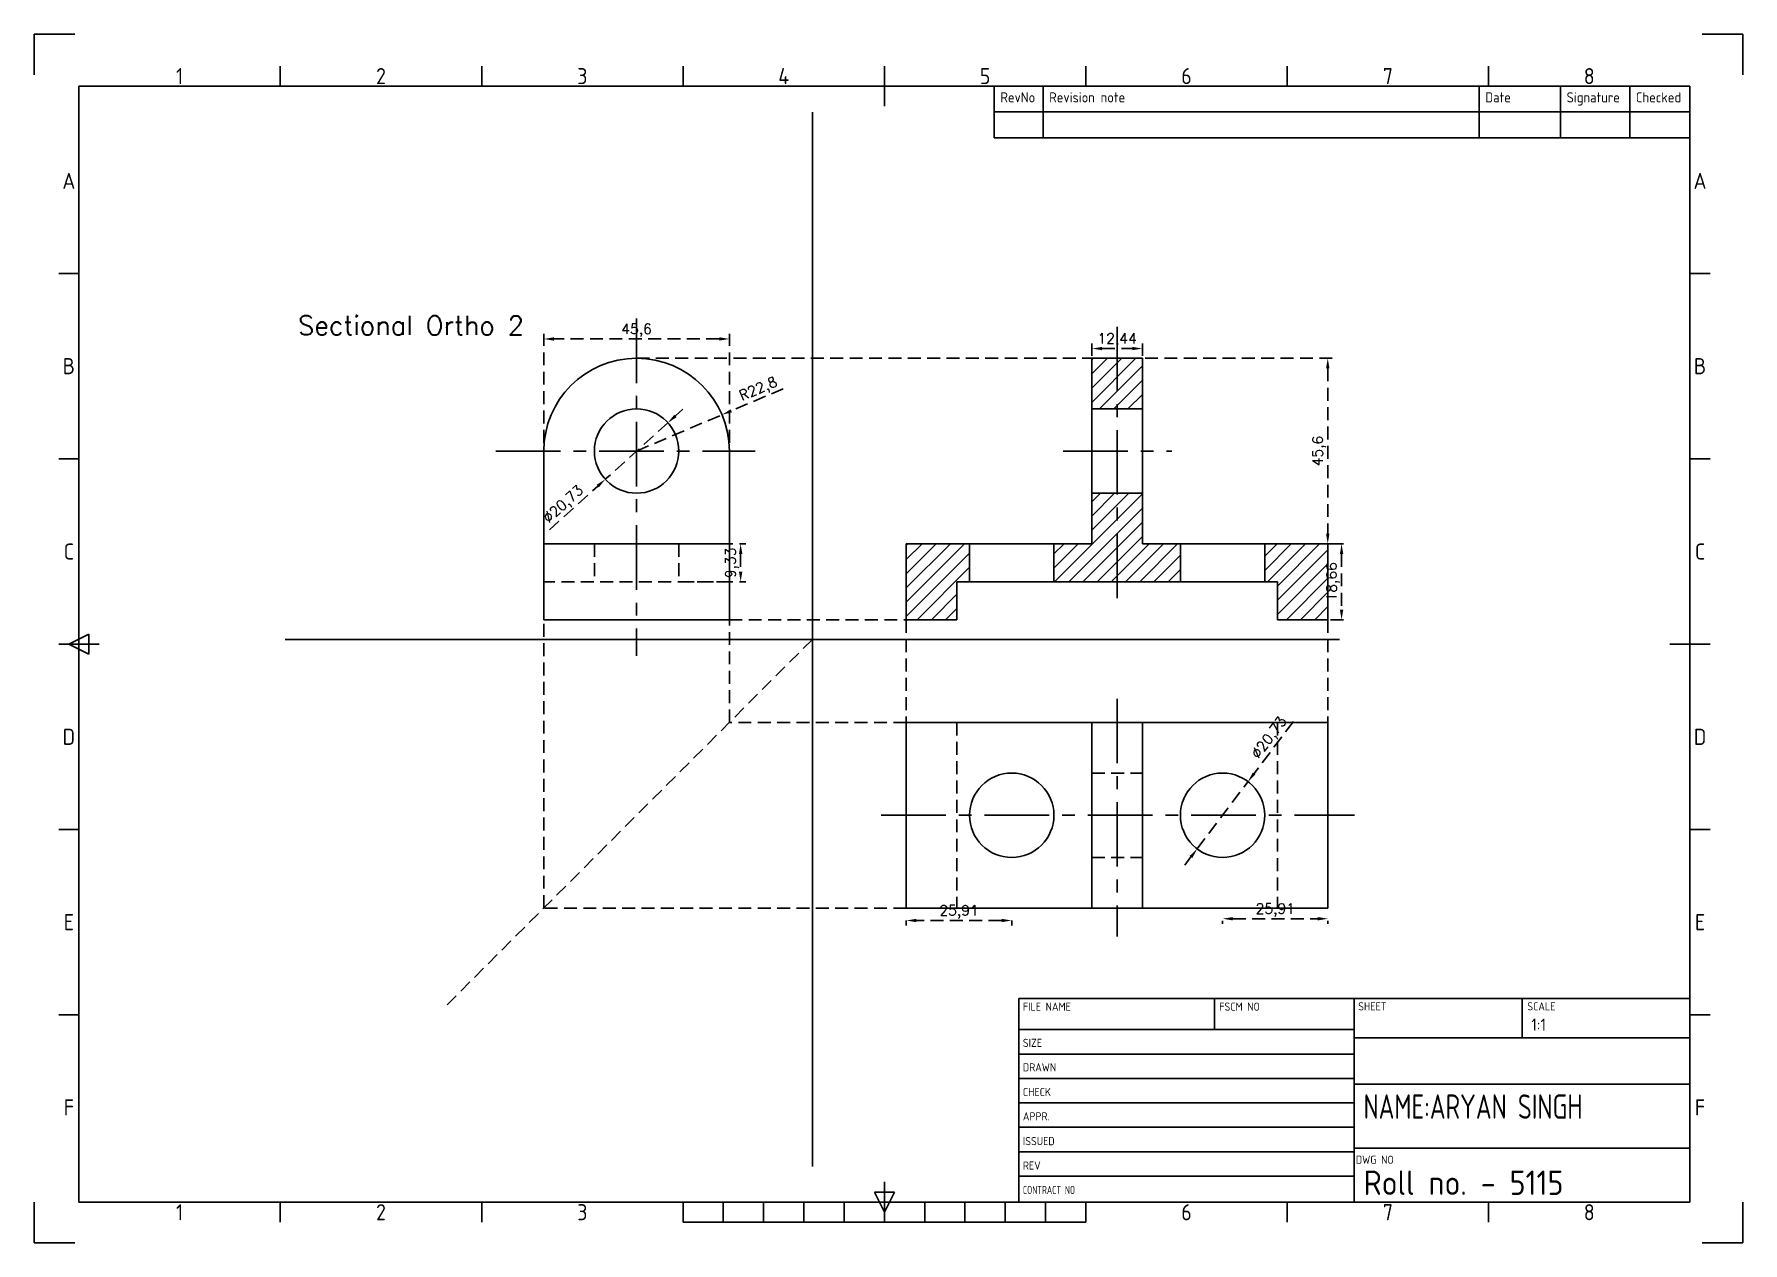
# Paper-space layout 'ISO A3 Title Block' of a CAD drawing. Header units: millimetres. Extents: x -9746477 to 420, y -4859505 to 297.
# Drawn here: x 0 to 420, y 0 to 297 of the extents above; entities outside this region: 1.
import ezdxf
from ezdxf.enums import TextEntityAlignment as Align

# ---------------------------------------------------------------- set-up
doc = ezdxf.new("R2010")
doc.units = ezdxf.units.MM
doc.linetypes.add('CENTER', pattern=[50.8, 31.75, -6.35, 6.35, -6.35])
doc.linetypes.add('HIDDEN', pattern=[9.525, 6.35, -3.175])
doc.layers.add('Title Block', color=7, linetype='Continuous')
doc.styles.add('ACISOTS', font='isocp.shx', dxfattribs={"height": 1})
doc.styles.add('ISO Proportional', font='isocp.shx')
doc.styles.get("Standard").update_dxf_attribs({"font": 'simplex.shx'})
doc.dimstyles.new('ISO-25', dxfattribs={"dimtxt": 2.5, "dimasz": 2.5, "dimexe": 1.25, "dimexo": 0.625, "dimtad": 1, "dimtxsty": 'Standard', "dimcen": 2.5, "dimadec": 0, "dimazin": 0, "dimtfac": 1, "dimtmove": 0, "dimatfit": 3, "dimfxl": 1, "dimarcsym": 0})

# ---------------------------------------------------------------- blocks, each defined once
blk = doc.blocks.new('*T3')
at = {"layer": 'Title Block', "color": 0, "lineweight": -2}
for p, q in [((0, 0), (12, 0)), ((0, 0), (0, -6.33)), ((12, 0), (119.19, 0)), ((12, 0), (12, -6.33)), ((119.19, 0), (139.19, 0)), ((119.19, 0), (119.19, -6.33)), ((139.19, 0), (156.21, 0)), ((139.19, 0), (139.19, -6.33)), ((156.21, 0), (171, 0)), ((156.21, 0), (156.21, -6.33)), ((171, 0), (171, -6.33)), ((0, -6.33), (12, -6.33)), ((0, -6.33), (0, -12.67)), ((12, -6.33), (119.19, -6.33)), ((12, -6.33), (12, -12.67)), ((119.19, -6.33), (139.19, -6.33)), ((119.19, -6.33), (119.19, -12.67)), ((139.19, -6.33), (156.21, -6.33)), ((139.19, -6.33), (139.19, -12.67)), ((156.21, -6.33), (171, -6.33)), ((156.21, -6.33), (156.21, -12.67)), ((171, -6.33), (171, -12.67)), ((0, -12.67), (12, -12.67)), ((12, -12.67), (119.19, -12.67)), ((119.19, -12.67), (139.19, -12.67)), ((139.19, -12.67), (156.21, -12.67)), ((156.21, -12.67), (171, -12.67))]:
    blk.add_line(p, q, dxfattribs=at)
at = {"layer": 'Title Block', "color": 0, "char_height": 2.5, "attachment_point": 1, "style": 'ISO Proportional'}
for s, insert, width in [('RevNo', (1.5, -1.5), 9), ('Revision note', (13.5, -1.5), 104.1871), ('Date', (120.69, -1.5), 17), ('Signature', (140.69, -1.5), 14.0204), ('Checked', (157.71, -1.5), 11.7925)]:
    blk.add_mtext(s, dxfattribs=dict(at, insert=insert, width=width))
blk = doc.blocks.new('Title Block')
at = {"layer": 'Title Block'}
for p, q in [((0, 297), (0, 287)), ((10, 297), (0, 297)), ((420, 297), (410, 297)), ((420, 287), (420, 297)), ((60.5, 284.23), (60.5, 289.18)), ((110, 284.23), (110, 289.18)), ((159.5, 284.23), (159.5, 289.18)), ((209, 279.28), (209, 289.18)), ((258.5, 284.23), (258.5, 289.18)), ((308, 284.23), (308, 289.18)), ((357.5, 284.23), (357.5, 289.18)), ((407, 284.23), (11, 284.23)), ((11, 284.23), (11, 10)), ((407, 10), (407, 284.23)), ((11, 238.19), (6.05, 238.19)), ((411.95, 238.19), (407, 238.19)), ((11, 192.66), (6.05, 192.66)), ((411.95, 192.66), (407, 192.66)), ((6.05, 147.12), (15.95, 147.12)), ((8.52, 147.12), (13.47, 149.59)), ((13.47, 144.64), (8.52, 147.12)), ((13.47, 149.59), (13.47, 144.64)), ((402.05, 147.12), (411.95, 147.12)), ((11, 101.58), (6.05, 101.58)), ((411.95, 101.58), (407, 101.58)), ((407, 60), (242, 60)), ((242, 10), (242, 60)), ((290.14, 60), (290.14, 52.38)), ((324.5, 10), (324.5, 60)), ((365.75, 50.35), (365.75, 60)), ((407, 10), (407, 60)), ((11, 56.03), (6.05, 56.03)), ((411.95, 56.03), (407, 56.03)), ((242, 52.38), (324.5, 52.38)), ((242, 46.38), (324.5, 46.38)), ((407, 50.35), (324.5, 50.35)), ((242, 40.38), (324.5, 40.38)), ((324.5, 39.01), (407, 39.01)), ((242, 34.38), (324.5, 34.38)), ((242, 28.38), (324.5, 28.38)), ((242, 22.38), (324.5, 22.38)), ((324.5, 23.29), (407, 23.29)), ((209, 10), (209, 14.95)), ((242, 16.38), (324.5, 16.38)), ((0, 0), (0, 10)), ((11, 10), (407, 10)), ((60.5, 5.05), (60.5, 10)), ((110, 5.05), (110, 10)), ((159.5, 5.05), (159.5, 10)), ((169.4, 5.05), (169.4, 10)), ((179.3, 5.05), (179.3, 10)), ((189.2, 5.05), (189.2, 10)), ((199.1, 5.05), (199.1, 10)), ((206.53, 12.47), (211.47, 12.47)), ((209, 7.52), (206.53, 12.47)), ((211.47, 12.47), (209, 7.52)), ((209, 10), (209, 5.05)), ((218.9, 5.05), (218.9, 10)), ((228.8, 5.05), (228.8, 10)), ((238.7, 5.05), (238.7, 10)), ((407, 10), (242, 10)), ((248.6, 5.05), (248.6, 10)), ((258.5, 5.05), (258.5, 10)), ((308, 5.05), (308, 10)), ((357.5, 5.05), (357.5, 10)), ((420, 0), (420, 10)), ((159.5, 5.05), (258.5, 5.05)), ((0, 0), (10, 0)), ((420, 0), (410, 0))]:
    blk.add_line(p, q, dxfattribs=at)
blk.add_blockref('*T3', (236, 284.23))
at = {"layer": 'Title Block', "style": 'ISO Proportional'}
for s, p in [('1', (35.75, 286.7)), ('2', (85.25, 286.7)), ('3', (134.75, 286.7)), ('4', (184.25, 286.7)), ('5', (233.75, 286.7)), ('6', (283.25, 286.7)), ('7', (332.75, 286.7)), ('8', (382.25, 286.7)), ('A', (8.52, 260.96)), ('A', (409.48, 260.96)), ('B', (8.52, 215.43)), ('B', (409.48, 215.43)), ('C', (8.52, 169.88)), ('C', (409.48, 169.88)), ('D', (8.52, 124.34)), ('D', (409.48, 124.34)), ('E', (8.52, 78.8)), ('E', (409.48, 78.8)), ('F', (8.52, 33.27)), ('F', (409.48, 33.27)), ('1', (35.75, 7.52)), ('2', (85.25, 7.52)), ('3', (134.75, 7.52)), ('6', (283.25, 7.52)), ('7', (332.75, 7.52)), ('8', (382.25, 7.52))]:
    blk.add_text(s, height=3.96, dxfattribs=at).set_placement(p, align=Align.MIDDLE)
at = {"layer": 'Title Block', "lineweight": 25, "style": 'ACISOTS'}
for s, p in [('FILE NAME', (243.03, 57.04)), ('FSCM NO', (291.3, 57.04)), ('SHEET', (325.45, 57.11)), ('SCALE', (367.03, 57.11)), ('SIZE', (243.03, 48.14)), ('DRAWN', (243.03, 42.14)), ('CHECK', (243.03, 36.05)), ('APPR.', (243.03, 30.08)), ('ISSUED', (243.03, 23.99)), ('REV', (243.03, 17.99))]:
    blk.add_text(s, height=2, dxfattribs=at).set_placement(p)
at = {"layer": 'Title Block', "lineweight": 25, "style": 'ACISOTS', "width": 0.683519}
blk.add_text('CONTRACT NO', height=2, dxfattribs=at).set_placement((243.03, 11.99))
at = {"layer": 'Title Block', "insert": (324.88, 21.41), "char_height": 2, "width": 8.8, "attachment_point": 1, "style": 'ACISOTS'}
blk.add_mtext('DWG NO', dxfattribs=at)
at = {"layer": 'Title Block', "lineweight": 35, "style": 'ACISOTS'}
for tag, p, height in [('FILE_NAME', (254.41, 53.9), 3), ('FSCM_NO', (293.68, 53.04), 3), ('SHEET', (326.77, 52.11), 3), ('SCALE', (368.02, 52.11), 3), ('SIZE', (254.7, 48.23), 3), ('DESIGN_ACTIVITY', (328.79, 43.14), 3.5), ('CHECK_DATE', (254.41, 41.9), 3), ('CHECK_DATE', (254.7, 36.14), 3), ('CHECKED_BY', (277.96, 36.14), 3), ('SHEETNAME', (326.77, 30.48), 6), ('APPROVAL_DATE', (254.7, 30.17), 3), ('APPROVED_BY', (277.96, 30.17), 3), ('ISSUE_DATE', (254.7, 24.08), 3), ('ISSUED_BY', (277.96, 24.08), 3), ('DRAWING_SUBTITLE', (328.79, 25.44), 3), ('REVISION', (254.7, 18.08), 3), ('SHEETNUMBER-NAME', (326.77, 11.76), 6), ('CONTRACT_NO', (254.7, 12.08), 3.5)]:
    blk.add_attdef(tag, p, '', height=height, dxfattribs=at)
blk = doc.blocks.new('*D18')
at = {"color": 0, "linetype": 'HIDDEN', "lineweight": -2, "ltscale": 0.5, "transparency": 16777216}
for p, q in [((273.05, 217.37), (319.22, 217.37)), ((317.97, 214.87), (317.97, 174.26)), ((273.05, 171.76), (319.22, 171.76))]:
    blk.add_line(p, q, dxfattribs=at)
at = {"color": 0, "linetype": 'HIDDEN', "ltscale": 0.5, "transparency": 16777216}
for points in [[(317.55, 214.87), (318.39, 214.87), (317.97, 217.37)], [(317.55, 174.26), (318.39, 174.26), (317.97, 171.76)]]:
    blk.add_solid(points, dxfattribs=at)
at = {"layer": 'Defpoints', "color": 0, "linetype": 'HIDDEN', "ltscale": 0.5, "transparency": 16777216}
for p in [(272.42, 217.37), (272.42, 171.76), (317.97, 171.76)]:
    blk.add_point(p, dxfattribs=at)
at = {"color": 0, "linetype": 'HIDDEN', "ltscale": 0.5, "transparency": 16777216, "insert": (315.86, 194.57), "char_height": 2.5, "attachment_point": 5, "rotation": 90}
blk.add_mtext('45,6', dxfattribs=at)
blk = doc.blocks.new('*D19')
at = {"color": 0, "linetype": 'HIDDEN', "lineweight": -2, "ltscale": 0.5, "transparency": 16777216}
for p, q in [((259.99, 217.99), (259.99, 221)), ((262.49, 219.75), (269.92, 219.75)), ((272.42, 217.99), (272.42, 221))]:
    blk.add_line(p, q, dxfattribs=at)
at = {"color": 0, "linetype": 'HIDDEN', "ltscale": 0.5, "transparency": 16777216}
for points in [[(262.49, 220.16), (262.49, 219.33), (259.99, 219.75)], [(269.92, 220.16), (269.92, 219.33), (272.42, 219.75)]]:
    blk.add_solid(points, dxfattribs=at)
at = {"layer": 'Defpoints', "color": 0, "linetype": 'HIDDEN', "ltscale": 0.5, "transparency": 16777216}
for p in [(272.42, 219.75), (259.99, 217.37), (272.42, 217.37)]:
    blk.add_point(p, dxfattribs=at)
at = {"color": 0, "linetype": 'HIDDEN', "ltscale": 0.5, "transparency": 16777216, "insert": (266.2, 221.86), "char_height": 2.5, "attachment_point": 5}
blk.add_mtext('12,44', dxfattribs=at)
blk = doc.blocks.new('*D20')
at = {"color": 0, "linetype": 'HIDDEN', "lineweight": -2, "ltscale": 0.5, "transparency": 16777216}
for p, q in [((318.65, 171.76), (322.62, 171.76)), ((321.37, 169.26), (321.37, 155.61)), ((318.65, 153.11), (322.62, 153.11))]:
    blk.add_line(p, q, dxfattribs=at)
at = {"color": 0, "linetype": 'HIDDEN', "ltscale": 0.5, "transparency": 16777216}
for points in [[(320.95, 169.26), (321.79, 169.26), (321.37, 171.76)], [(320.95, 155.61), (321.79, 155.61), (321.37, 153.11)]]:
    blk.add_solid(points, dxfattribs=at)
at = {"layer": 'Defpoints', "color": 0, "linetype": 'HIDDEN', "ltscale": 0.5, "transparency": 16777216}
for p in [(318.03, 171.76), (318.03, 153.11), (321.37, 153.11)]:
    blk.add_point(p, dxfattribs=at)
at = {"color": 0, "linetype": 'HIDDEN', "ltscale": 0.5, "transparency": 16777216, "insert": (319.26, 162.44), "char_height": 2.5, "attachment_point": 5, "rotation": 90}
blk.add_mtext('18,66', dxfattribs=at)
blk = doc.blocks.new('*D21')
at = {"color": 0, "linetype": 'HIDDEN', "lineweight": -2, "ltscale": 0.5, "transparency": 16777216}
for p, q in [((309.54, 128.1), (299.88, 115.33)), ((285.86, 96.8), (298.37, 113.33)), ((284.35, 94.81), (282.85, 92.81))]:
    blk.add_line(p, q, dxfattribs=at)
at = {"color": 0, "linetype": 'HIDDEN', "ltscale": 0.5, "transparency": 16777216}
for points in [[(299.54, 115.58), (300.21, 115.08), (298.37, 113.33)], [(284.02, 95.06), (284.69, 94.56), (285.86, 96.8)]]:
    blk.add_solid(points, dxfattribs=at)
at = {"layer": 'Defpoints', "color": 0, "linetype": 'HIDDEN', "ltscale": 0.5, "transparency": 16777216}
for p in [(298.37, 113.33), (285.86, 96.8)]:
    blk.add_point(p, dxfattribs=at)
at = {"color": 0, "linetype": 'HIDDEN', "ltscale": 0.5, "transparency": 16777216, "insert": (303.78, 123.98), "char_height": 2.5, "attachment_point": 5, "rotation": 52.8935}
blk.add_mtext('∅20,73', dxfattribs=at)
blk = doc.blocks.new('*D22')
at = {"color": 0, "linetype": 'HIDDEN', "lineweight": -2, "ltscale": 0.5, "transparency": 16777216}
for p, q in [((125.27, 153.73), (125.27, 223.36)), ((170.88, 153.73), (170.88, 223.36)), ((168.38, 222.11), (127.77, 222.11))]:
    blk.add_line(p, q, dxfattribs=at)
at = {"color": 0, "linetype": 'HIDDEN', "ltscale": 0.5, "transparency": 16777216}
for points in [[(127.77, 222.52), (127.77, 221.69), (125.27, 222.11)], [(168.38, 222.52), (168.38, 221.69), (170.88, 222.11)]]:
    blk.add_solid(points, dxfattribs=at)
at = {"layer": 'Defpoints', "color": 0, "linetype": 'HIDDEN', "ltscale": 0.5, "transparency": 16777216}
for p in [(125.27, 222.11), (125.27, 153.11), (170.88, 153.11)]:
    blk.add_point(p, dxfattribs=at)
at = {"color": 0, "linetype": 'HIDDEN', "ltscale": 0.5, "transparency": 16777216, "insert": (148.07, 224.22), "char_height": 2.5, "attachment_point": 5}
blk.add_mtext('45,6', dxfattribs=at)
blk = doc.blocks.new('*D23')
at = {"color": 0, "linetype": 'HIDDEN', "lineweight": -2, "ltscale": 0.5, "transparency": 16777216}
for p, q in [((157.62, 203.19), (159.48, 204.86)), ((155.77, 201.51), (140.38, 187.62)), ((126.64, 175.22), (138.53, 185.95))]:
    blk.add_line(p, q, dxfattribs=at)
at = {"color": 0, "linetype": 'HIDDEN', "ltscale": 0.5, "transparency": 16777216}
for points in [[(157.35, 203.49), (157.9, 202.88), (155.77, 201.51)], [(138.25, 186.26), (138.8, 185.64), (140.38, 187.62)]]:
    blk.add_solid(points, dxfattribs=at)
at = {"layer": 'Defpoints', "color": 0, "linetype": 'HIDDEN', "ltscale": 0.5, "transparency": 16777216}
for p in [(155.77, 201.51), (140.38, 187.62)]:
    blk.add_point(p, dxfattribs=at)
at = {"color": 0, "linetype": 'HIDDEN', "ltscale": 0.5, "transparency": 16777216, "insert": (130.24, 181.31), "char_height": 2.5, "attachment_point": 5, "rotation": 42.07}
blk.add_mtext('∅20,73', dxfattribs=at)
blk = doc.blocks.new('*D24')
at = {"color": 0, "linetype": 'HIDDEN', "lineweight": -2, "ltscale": 0.5, "transparency": 16777216}
for p, q in [((184.13, 209.88), (171.36, 204.46)), ((148.07, 194.57), (169.06, 203.48))]:
    blk.add_line(p, q, dxfattribs=at)
at = {"color": 0, "linetype": 'HIDDEN', "ltscale": 0.5, "transparency": 16777216}
blk.add_solid([(171.2, 204.84), (171.53, 204.07), (169.06, 203.48)], dxfattribs=at)
at = {"layer": 'Defpoints', "color": 0, "linetype": 'HIDDEN', "ltscale": 0.5, "transparency": 16777216}
for p in [(169.06, 203.48), (148.07, 194.57)]:
    blk.add_point(p, dxfattribs=at)
at = {"color": 0, "linetype": 'HIDDEN', "ltscale": 0.5, "transparency": 16777216, "insert": (178.07, 209.6), "char_height": 2.5, "attachment_point": 5, "rotation": 23.0095}
blk.add_mtext('R22,8', dxfattribs=at)
blk = doc.blocks.new('*D25')
at = {"color": 0, "linetype": 'HIDDEN', "lineweight": -2, "ltscale": 0.5, "transparency": 16777216}
for p, q in [((159.06, 171.76), (174.91, 171.76)), ((173.66, 169.26), (173.66, 164.94)), ((159.06, 162.44), (174.91, 162.44))]:
    blk.add_line(p, q, dxfattribs=at)
at = {"color": 0, "linetype": 'HIDDEN', "ltscale": 0.5, "transparency": 16777216}
for points in [[(173.24, 169.26), (174.08, 169.26), (173.66, 171.76)], [(173.24, 164.94), (174.08, 164.94), (173.66, 162.44)]]:
    blk.add_solid(points, dxfattribs=at)
at = {"layer": 'Defpoints', "color": 0, "linetype": 'HIDDEN', "ltscale": 0.5, "transparency": 16777216}
for p in [(158.44, 171.76), (158.44, 162.44), (173.66, 162.44)]:
    blk.add_point(p, dxfattribs=at)
at = {"color": 0, "linetype": 'HIDDEN', "ltscale": 0.5, "transparency": 16777216, "insert": (171.55, 167.1), "char_height": 2.5, "attachment_point": 5, "rotation": 90}
blk.add_mtext('9,33', dxfattribs=at)
blk = doc.blocks.new('*D16')
at = {"color": 0, "linetype": 'HIDDEN', "lineweight": -2, "ltscale": 0.5, "transparency": 16777216}
for p, q in [((214.38, 79.23), (214.38, 77.95)), ((237.79, 79.2), (216.88, 79.2)), ((240.29, 79.23), (240.29, 77.95))]:
    blk.add_line(p, q, dxfattribs=at)
at = {"color": 0, "linetype": 'HIDDEN', "ltscale": 0.5, "transparency": 16777216}
for points in [[(216.88, 79.62), (216.88, 78.79), (214.38, 79.2)], [(237.79, 79.62), (237.79, 78.79), (240.29, 79.2)]]:
    blk.add_solid(points, dxfattribs=at)
at = {"layer": 'Defpoints', "color": 0, "linetype": 'HIDDEN', "ltscale": 0.5, "transparency": 16777216}
for p in [(214.38, 79.85), (240.29, 79.85), (214.38, 79.2)]:
    blk.add_point(p, dxfattribs=at)
at = {"color": 0, "linetype": 'HIDDEN', "ltscale": 0.5, "transparency": 16777216, "insert": (227.34, 81.32), "char_height": 2.5, "attachment_point": 5}
blk.add_mtext('25,91', dxfattribs=at)
blk = doc.blocks.new('*D17')
at = {"color": 0, "linetype": 'HIDDEN', "lineweight": -2, "ltscale": 0.5, "transparency": 16777216}
for p, q in [((292.12, 79.12), (292.12, 78.39)), ((294.62, 79.64), (315.53, 79.64)), ((318.03, 79.12), (318.03, 78.39))]:
    blk.add_line(p, q, dxfattribs=at)
at = {"color": 0, "linetype": 'HIDDEN', "ltscale": 0.5, "transparency": 16777216}
for points in [[(294.62, 80.05), (294.62, 79.22), (292.12, 79.64)], [(315.53, 80.05), (315.53, 79.22), (318.03, 79.64)]]:
    blk.add_solid(points, dxfattribs=at)
at = {"layer": 'Defpoints', "color": 0, "linetype": 'HIDDEN', "ltscale": 0.5, "transparency": 16777216}
for p in [(292.12, 79.74), (318.03, 79.74), (318.03, 79.64)]:
    blk.add_point(p, dxfattribs=at)
at = {"color": 0, "linetype": 'HIDDEN', "ltscale": 0.5, "transparency": 16777216, "insert": (305.07, 81.75), "char_height": 2.5, "attachment_point": 5}
blk.add_mtext('25,91', dxfattribs=at)

psp = doc.layouts.new('ISO A3 Title Block')

# ---------------------------------------------------------------- hatches: boundary and pattern name
at = {"linetype": 'CENTER', "ltscale": 0.5}
h = psp.add_hatch(dxfattribs=at)
h.set_pattern_fill('ANSI31', color=256, scale=0.777336)
h.set_pattern_definition([(45, (-550.8934, -4660.134), (-1.7451698, 1.7451698), [])])
h.paths.add_polyline_path([(229.929, 171.764), (214.382, 171.764), (214.382, 153.108), (226.82, 153.108), (226.82, 162.436), (229.929, 162.436)])
h.paths.add_polyline_path([(266.205, 184.201), (259.986, 184.201), (259.986, 171.764), (250.658, 171.764), (250.658, 162.436), (266.205, 162.436)])
h.paths.add_polyline_path([(281.751, 171.764), (272.423, 171.764), (272.423, 184.201), (266.205, 184.201), (266.205, 162.436), (281.751, 162.436)])
h.paths.add_polyline_path([(272.423, 217.368), (266.205, 217.368), (266.205, 204.93), (272.423, 204.93)])
h.paths.add_polyline_path([(266.205, 217.368), (259.986, 217.368), (259.986, 204.93), (266.205, 204.93)])
h.paths.add_polyline_path([(318.027, 171.764), (302.48, 171.764), (302.48, 162.436), (305.59, 162.436), (305.59, 153.108), (318.027, 153.108)])

# ---------------------------------------------------------------- linework, layer by layer
at = {"linetype": 'Continuous', "ltscale": 0.5}
for p, q in [((191.293, 277.841), (191.293, 18.729)), ((259.986, 171.764), (259.986, 217.368)), ((259.986, 217.368), (272.423, 217.368)), ((272.423, 217.368), (272.423, 171.764)), ((259.986, 204.93), (272.423, 204.93)), ((259.986, 184.201), (272.423, 184.201)), ((214.382, 153.108), (214.382, 171.764)), ((214.382, 171.764), (259.986, 171.764)), ((229.929, 162.436), (229.929, 171.764)), ((250.658, 162.436), (250.658, 171.764)), ((272.423, 171.764), (318.027, 171.764)), ((281.751, 171.764), (281.751, 162.436)), ((302.48, 171.764), (302.48, 162.436)), ((318.027, 171.764), (318.027, 153.108)), ((305.59, 162.436), (226.82, 162.436)), ((226.82, 162.436), (226.82, 153.108)), ((305.59, 153.108), (305.59, 162.436)), ((226.82, 153.108), (214.382, 153.108)), ((318.027, 153.108), (305.59, 153.108)), ((61.737, 148.285), (320.849, 148.285)), ((214.382, 127.869), (318.027, 127.869)), ((214.382, 82.265), (214.382, 127.869)), ((259.986, 127.869), (259.986, 82.265)), ((272.423, 127.869), (272.423, 82.265)), ((318.027, 127.869), (318.027, 82.265)), ((318.027, 82.265), (214.382, 82.265))]:
    psp.add_line(p, q, dxfattribs=at)
at = {"linetype": 'CENTER', "ltscale": 0.5}
for p, q in [((148.075, 227.148), (148.075, 144.235)), ((266.205, 225.12), (266.205, 158.079)), ((113.497, 194.566), (177.209, 194.566)), ((252.935, 194.566), (279.67, 194.566)), ((266.205, 133.708), (266.205, 75.285)), ((208.217, 105.067), (324.511, 105.067))]:
    psp.add_line(p, q, dxfattribs=at)
at = {"linetype": 'HIDDEN', "ltscale": 0.5}
for p, q in [((148.075, 217.368), (259.986, 217.368)), ((137.71, 171.764), (137.71, 162.436)), ((158.439, 171.764), (158.439, 162.436)), ((170.877, 162.436), (125.273, 162.436)), ((125.273, 82.265), (125.273, 153.108)), ((170.877, 153.108), (214.382, 153.108)), ((170.877, 127.869), (170.877, 153.108)), ((214.382, 153.108), (214.382, 127.869)), ((318.027, 153.108), (318.027, 127.869)), ((191.293, 148.285), (101.41, 58.403)), ((214.382, 127.869), (170.877, 127.869)), ((226.82, 127.869), (226.82, 82.265)), ((305.59, 127.869), (305.59, 82.265)), ((259.986, 115.432), (272.423, 115.432)), ((259.986, 94.703), (272.423, 94.703)), ((214.382, 82.265), (125.273, 82.265))]:
    psp.add_line(p, q, dxfattribs=at)
at = {"ltscale": 0.5}
for p, q in [((125.273, 153.108), (125.273, 194.566)), ((170.877, 153.108), (170.877, 194.566)), ((170.877, 171.764), (125.273, 171.764)), ((170.877, 153.108), (125.273, 153.108))]:
    psp.add_line(p, q, dxfattribs=at)
psp.add_line((-9746476.902, -4859504.502), (-9746276.902, -4859504.502))
psp.add_circle((148.075, 194.566), 10.364, dxfattribs=at)
at = {"linetype": 'Continuous', "ltscale": 0.5}
for centre in [(240.293, 105.067), (292.116, 105.067)]:
    psp.add_circle(centre, 10.364, dxfattribs=at)
at = {"ltscale": 0.5}
psp.add_arc((148.075, 194.566), 22.802, 0, 180, dxfattribs=at)

# ---------------------------------------------------------------- block references
ref = psp.add_blockref('Title Block', (0, 0))
ref.add_attrib('SHEETNAME', 'NAME:ARYAN SINGH', (326.775, 30.475), dxfattribs={"layer": 'Title Block', "lineweight": 35, "height": 6, "style": 'ACISOTS', "width": 0.8})
ref.add_attrib('SHEETNUMBER-NAME', 'Roll no. - 5115', (326.775, 11.765), dxfattribs={"layer": 'Title Block', "lineweight": 35, "height": 6, "style": 'ACISOTS'})
ref.add_attrib('SCALE', '1:1', (368.025, 52.113), dxfattribs={"layer": 'Title Block', "lineweight": 35, "height": 3, "style": 'ACISOTS'})

# ---------------------------------------------------------------- texts
at = {"linetype": 'HIDDEN', "ltscale": 0.5, "insert": (64.847, 227.765), "char_height": 4.66402, "attachment_point": 1}
psp.add_mtext_dynamic_manual_height_columns('Sectional Ortho 2', width=86.41356, gutter_width=12.956, heights=[8.469070150963147e-14], dxfattribs=at)

# ---------------------------------------------------------------- dimensions: what is measured, and where the dimension line sits
at = {"linetype": 'HIDDEN', "ltscale": 0.5}
for base, p1, p2, picture, middle in [((125.273, 222.105), (170.877, 153.108), (125.273, 153.108), '*D22', (148.075, 224.218)), ((272.423, 219.748), (259.986, 217.368), (272.423, 217.368), '*D19', (266.205, 221.861)), ((214.382, 79.205), (240.293, 79.851), (214.382, 79.851), '*D16', (227.338, 81.318)), ((318.027, 79.636), (292.116, 79.743), (318.027, 79.743), '*D17', (305.071, 81.749))]:
    dim = psp.add_linear_dim(base=base, p1=p1, p2=p2, dimstyle='ISO-25', dxfattribs=at)
    dim.commit()
    dim.dimension.update_dxf_attribs({"geometry": picture, "text_midpoint": middle})
for base, p1, p2, picture, middle in [((317.971, 171.764), (272.423, 217.368), (272.423, 171.764), '*D18', (315.858, 194.566)), ((173.659, 162.436), (158.439, 171.764), (158.439, 162.436), '*D25', (171.545, 167.1)), ((321.37, 153.108), (318.027, 171.764), (318.027, 153.108), '*D20', (319.257, 162.436))]:
    dim = psp.add_linear_dim(base=base, p1=p1, p2=p2, angle=90, dimstyle='ISO-25', dxfattribs=at)
    dim.commit()
    dim.dimension.update_dxf_attribs({"geometry": picture, "text_midpoint": middle})
dim = psp.add_radius_dim(center=(148.075, 194.566), mpoint=(169.063, 203.479), dimstyle='ISO-25', dxfattribs=at)
dim.commit()
dim.dimension.update_dxf_attribs({"geometry": '*D24', "text_midpoint": (178.071, 209.6)})
for p1, p2, picture, middle in [((155.769, 201.511), (140.381, 187.621), '*D23', (130.238, 181.313)), ((285.863, 96.801), (298.369, 113.333), '*D21', (303.776, 123.984))]:
    dim = psp.add_diameter_dim_2p(p1=p1, p2=p2, dimstyle='ISO-25', dxfattribs=at)
    dim.commit()
    dim.dimension.update_dxf_attribs({"geometry": picture, "text_midpoint": middle})

doc.saveas('drawing.dxf')
